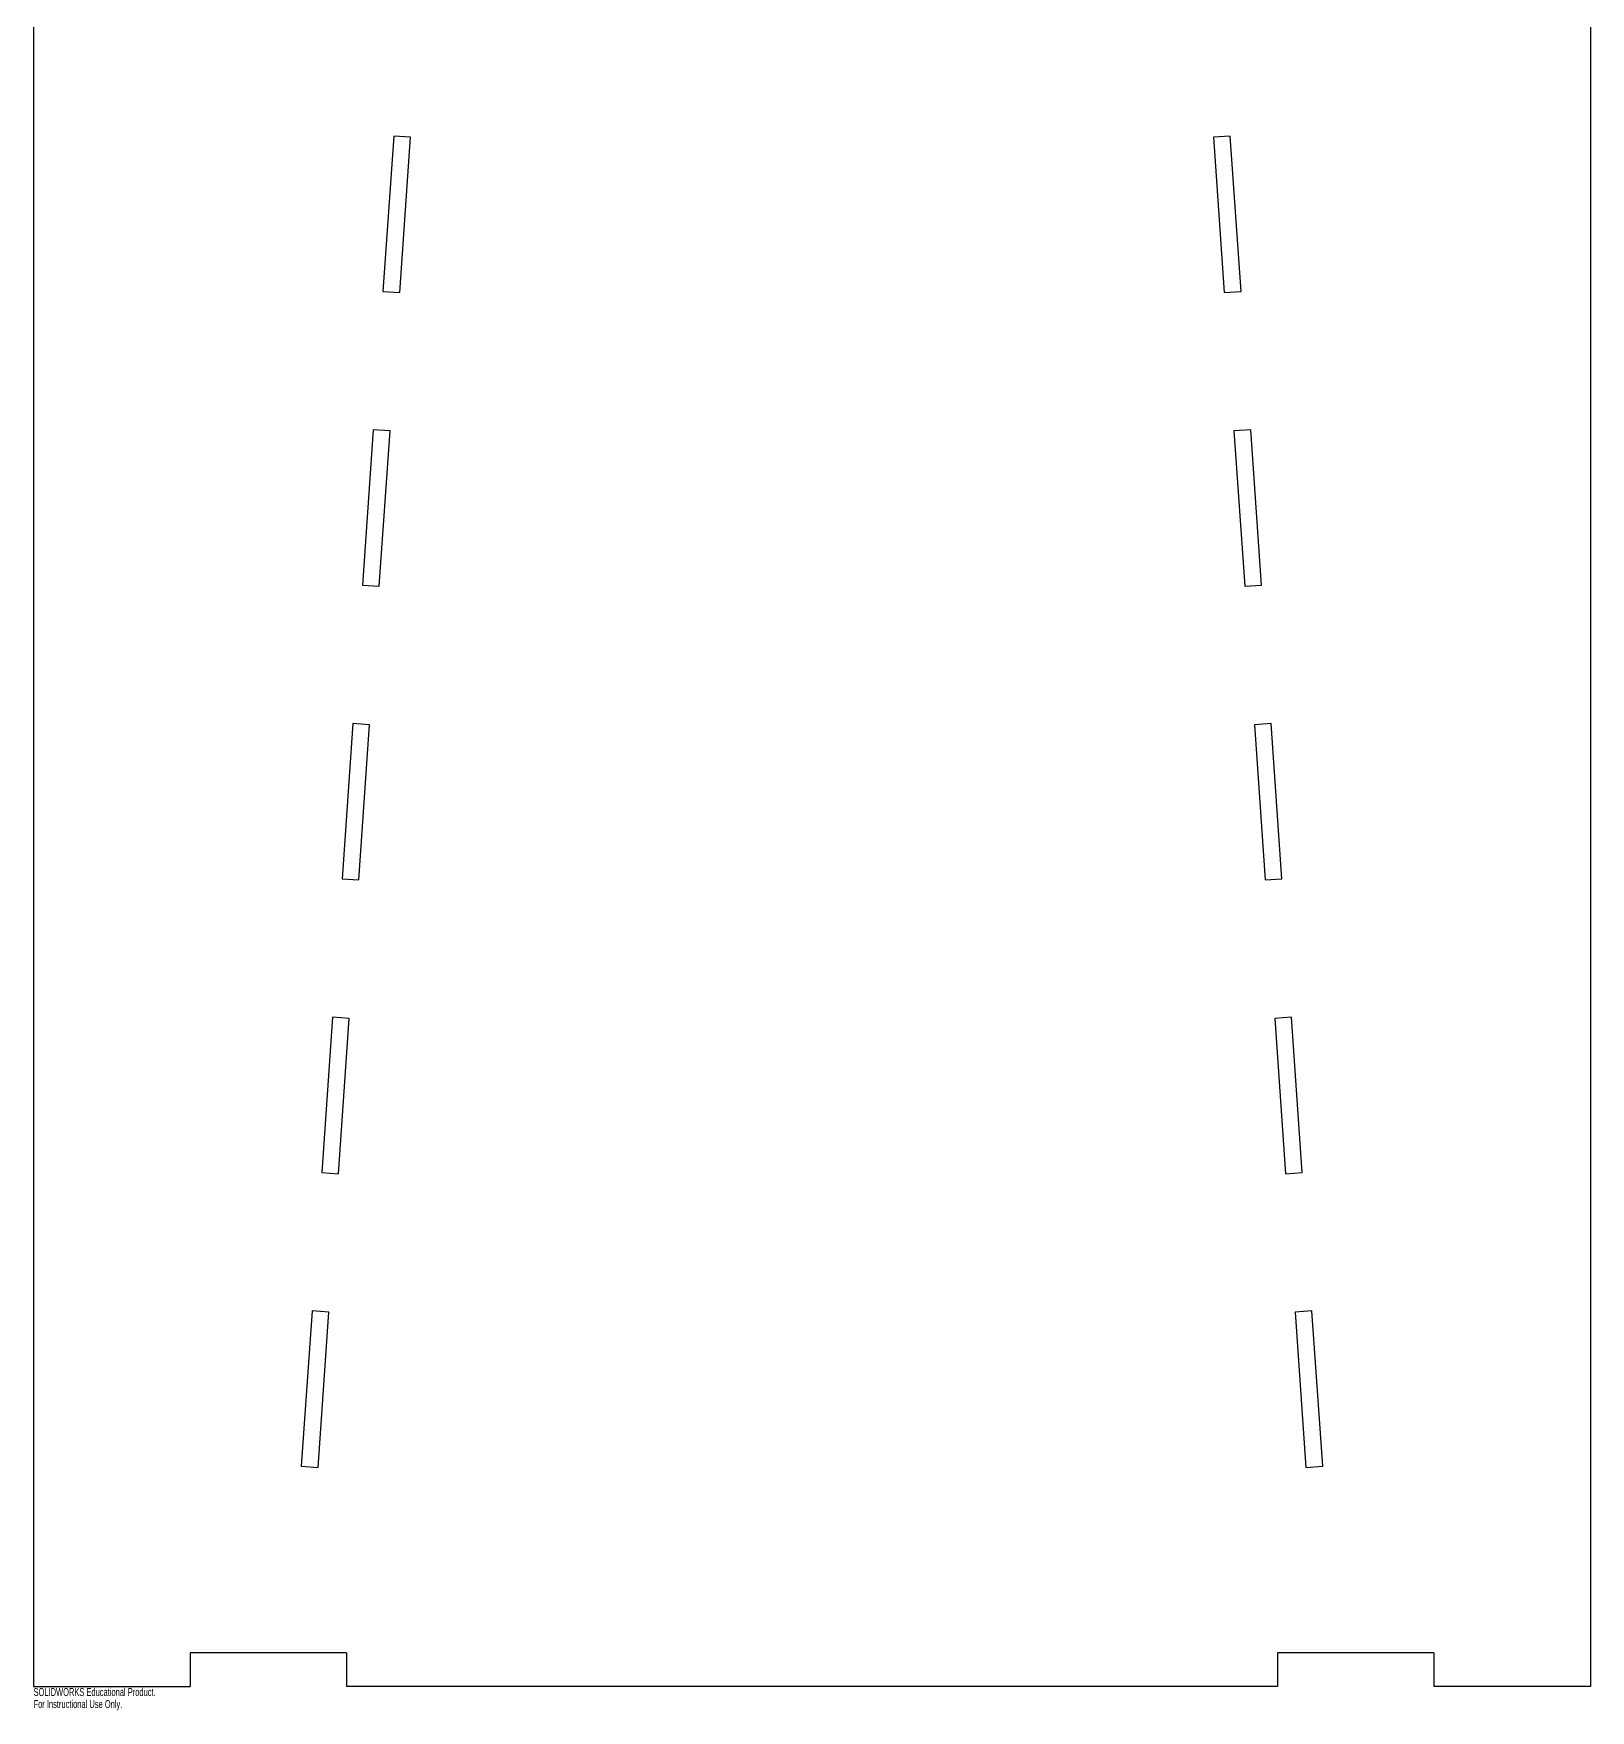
# Model space of a CAD drawing. Header units: inches. Extents: x -18.5 to 18.5, y -0.6 to 81.6.
# Drawn here: x -18.5 to 18.5, y -0.57 to 39.3 of the extents above; entities that cross this region are included whole.
import ezdxf

# ---------------------------------------------------------------- set-up
doc = ezdxf.new("R2010")
doc.units = ezdxf.units.IN
doc.header["$MEASUREMENT"] = 0
doc.styles.add('SLDTEXTSTYLE0', font='TXT', dxfattribs={"width": 0.7})

msp = doc.modelspace()

# ---------------------------------------------------------------- linework, layer by layer
at = {"color": 7, "linetype": 'Continuous', "lineweight": 25}
for p, q in [((-18.499, 58.6), (-18.499, 0)), ((18.499, 58.6), (18.499, 0)), ((-9.94, 36.857), (-10.197, 33.163)), ((-9.542, 36.829), (-9.94, 36.857)), ((-9.798, 33.135), (-9.542, 36.829)), ((9.94, 36.857), (9.542, 36.829)), ((9.542, 36.829), (9.798, 33.135)), ((10.197, 33.163), (9.94, 36.857)), ((-10.197, 33.163), (-9.798, 33.135)), ((9.798, 33.135), (10.197, 33.163)), ((-10.425, 29.874), (-10.682, 26.18)), ((-10.027, 29.846), (-10.425, 29.874)), ((-10.283, 26.153), (-10.027, 29.846)), ((10.425, 29.874), (10.027, 29.846)), ((10.027, 29.846), (10.283, 26.153)), ((10.682, 26.18), (10.425, 29.874)), ((-10.682, 26.18), (-10.283, 26.153)), ((10.283, 26.153), (10.682, 26.18)), ((-10.91, 22.891), (-11.167, 19.198)), ((-10.512, 22.863), (-10.91, 22.891)), ((-10.768, 19.171), (-10.512, 22.863)), ((10.91, 22.891), (10.512, 22.863)), ((10.512, 22.863), (10.768, 19.171)), ((11.167, 19.198), (10.91, 22.891)), ((-11.167, 19.198), (-10.768, 19.171)), ((10.768, 19.171), (11.167, 19.198)), ((-11.395, 15.908), (-11.652, 12.216)), ((-10.997, 15.88), (-11.395, 15.908)), ((-11.253, 12.188), (-10.997, 15.88)), ((11.395, 15.908), (10.997, 15.88)), ((10.997, 15.88), (11.253, 12.188)), ((11.652, 12.216), (11.395, 15.908)), ((-11.652, 12.216), (-11.253, 12.188)), ((11.253, 12.188), (11.652, 12.216)), ((-11.88, 8.924), (-12.136, 5.234)), ((-11.482, 8.897), (-11.88, 8.924)), ((-11.738, 5.206), (-11.482, 8.897)), ((11.88, 8.924), (11.482, 8.897)), ((11.482, 8.897), (11.738, 5.206)), ((12.136, 5.234), (11.88, 8.924)), ((-12.136, 5.234), (-11.738, 5.206)), ((11.738, 5.206), (12.136, 5.234)), ((-14.781, 0.8), (-14.781, 0)), ((-11.062, 0.8), (-14.781, 0.8)), ((-11.062, 0.8), (-11.062, 0)), ((11.062, 0.8), (11.062, 0)), ((14.781, 0.8), (11.062, 0.8)), ((14.781, 0.8), (14.781, 0)), ((-18.499, 0), (-14.781, 0)), ((11.062, 0), (-11.062, 0)), ((18.499, 0), (14.781, 0))]:
    msp.add_line(p, q, dxfattribs=at)

# ---------------------------------------------------------------- texts
at = {"color": 7, "linetype": 'Continuous', "char_height": 0.1903, "attachment_point": 1, "style": 'SLDTEXTSTYLE0'}
for s, insert in [('SOLIDWORKS Educational Product.', (-18.499, -0.04)), ('For Instructional Use Only.', (-18.499, -0.326))]:
    msp.add_mtext(s, dxfattribs=dict(at, insert=insert))

doc.saveas('drawing.dxf')
